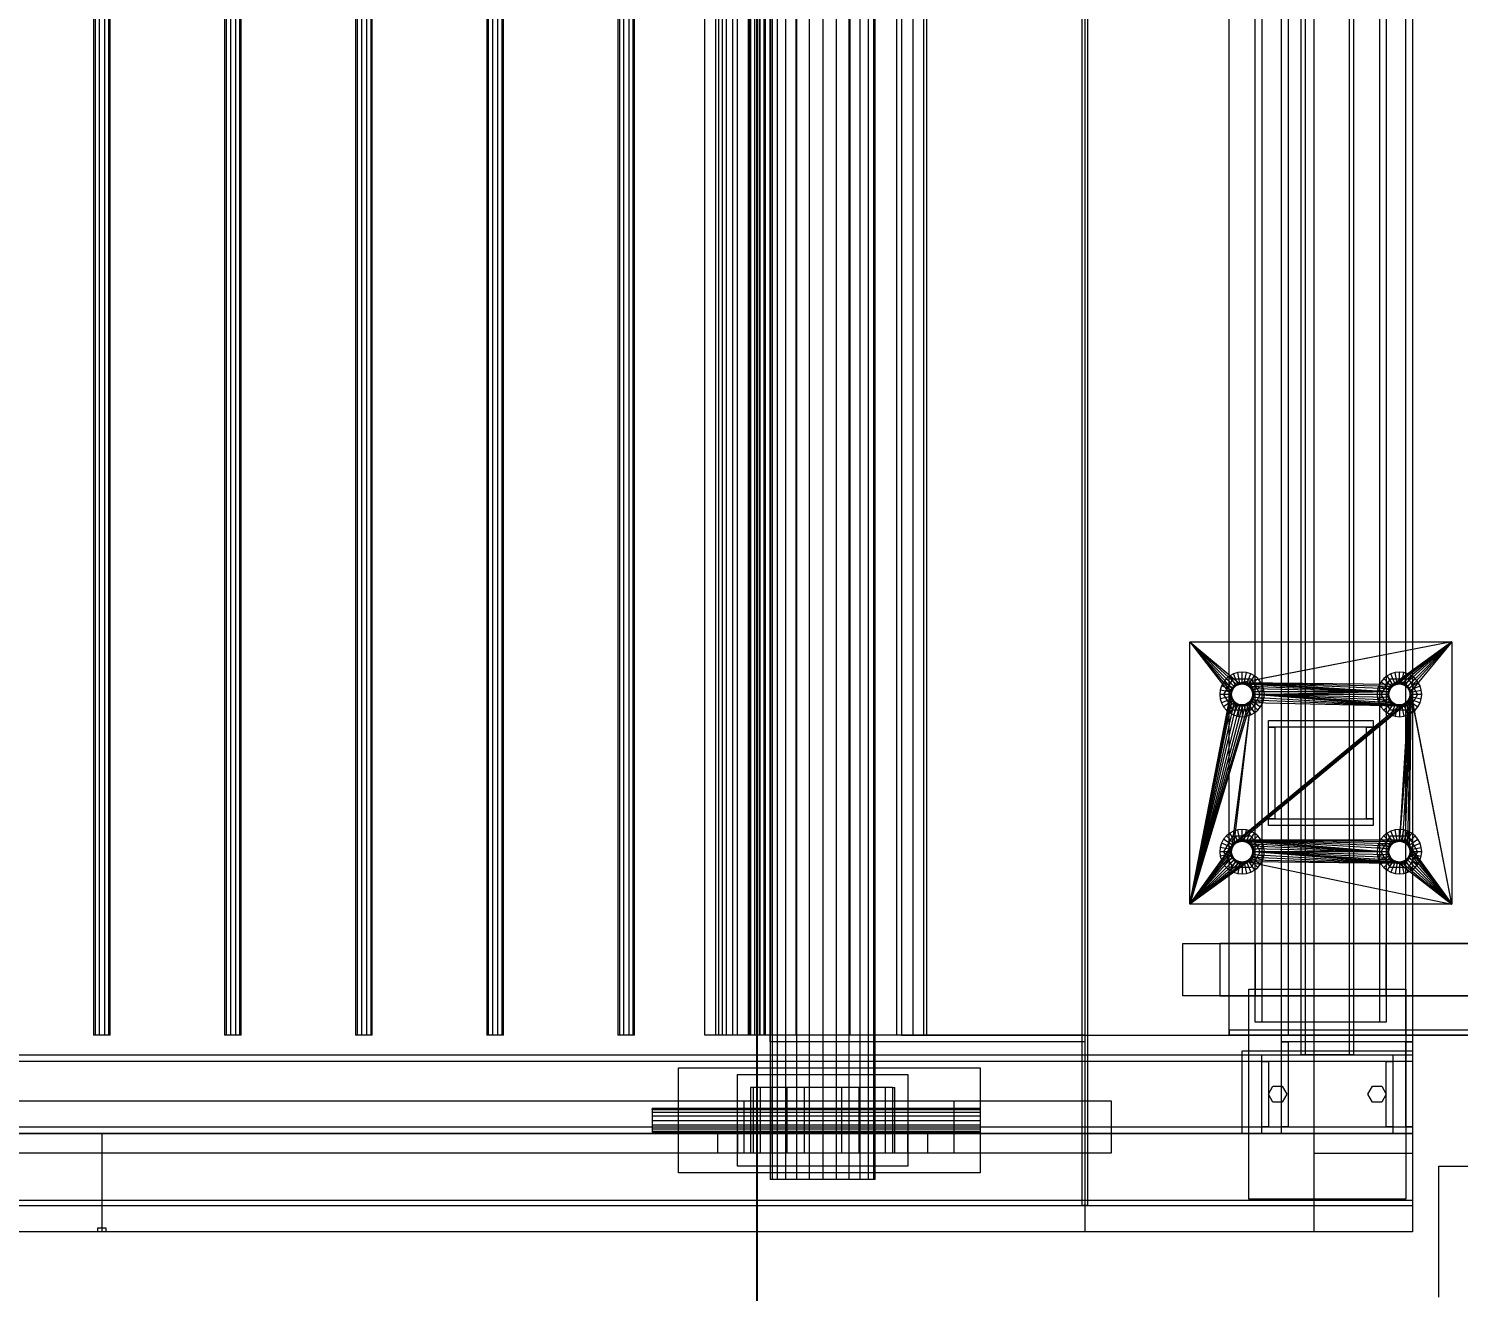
# Model space of a CAD drawing. Header units: millimetres. Extents: x -1970 to 59977, y -50268 to 6837.
# Drawn here: x 57783 to 58874, y -19446 to -18482 of the extents above; entities that cross this region are included whole.
import ezdxf

# ---------------------------------------------------------------- set-up
doc = ezdxf.new("R2010")
doc.units = ezdxf.units.MM
for name, color, linetype, lineweight in [('COTAS_O', 1, 'Continuous', 0), ('COTAS_P', 1, 'Continuous', 0), ('superior_C04', 7, 'Continuous', 0), ('superior_secador', 7, 'Continuous', 0)]:
    doc.layers.add(name, color=color, linetype=linetype, lineweight=lineweight)
doc.dimstyles.new('R19_100', dxfattribs={"dimtxt": 250, "dimasz": 150, "dimexe": 150, "dimexo": 80, "dimgap": 100, "dimtad": 1, "dimtih": 1, "dimtoh": 1, "dimdsep": 46, "dimcen": 0.09, "dimadec": 0, "dimazin": 0, "dimtfac": 1, "dimtdec": 4, "dimtofl": 0, "dimtmove": 0, "dimatfit": 3, "dimfxl": 1, "dimtolj": 1, "dimtzin": 0, "dimarcsym": 0})

# ---------------------------------------------------------------- blocks, each defined once
blk = doc.blocks.new('*D26')
at = {"layer": 'COTAS_P', "color": 0, "lineweight": -2, "transparency": 16777216}
for p, q in [((59159.3, -15400), (58189.3, -15400)), ((58339.3, -19600), (58339.3, -15550)), ((59159.3, -19750), (58189.3, -19750))]:
    blk.add_line(p, q, dxfattribs=at)
at = {"layer": 'COTAS_P', "color": 0, "transparency": 16777216}
for points in [[(58314.3, -15550), (58364.3, -15550), (58339.3, -15400)], [(58314.3, -19600), (58364.3, -19600), (58339.3, -19750)]]:
    blk.add_solid(points, dxfattribs=at)
at = {"layer": 'Defpoints', "color": 0, "transparency": 16777216}
for p in [(58339.3, -15400), (59239.3, -15400), (59239.3, -19750)]:
    blk.add_point(p, dxfattribs=at)
blk = doc.blocks.new('*D35')
at = {"layer": 'COTAS_O', "color": 0, "lineweight": -2, "transparency": 16777216}
for p, q in [((38839.3, -19480), (38839.3, -20450)), ((58839.3, -19480), (58839.3, -20450)), ((38989.3, -20300), (58689.3, -20300))]:
    blk.add_line(p, q, dxfattribs=at)
at = {"layer": 'COTAS_O', "color": 0, "transparency": 16777216}
for points in [[(38989.3, -20275), (38989.3, -20325), (38839.3, -20300)], [(58689.3, -20275), (58689.3, -20325), (58839.3, -20300)]]:
    blk.add_solid(points, dxfattribs=at)
at = {"layer": 'Defpoints', "color": 0, "transparency": 16777216}
for p in [(38839.3, -19400), (58839.3, -19400), (58839.3, -20300)]:
    blk.add_point(p, dxfattribs=at)

msp = doc.modelspace()

# ---------------------------------------------------------------- linework, layer by layer
at = {"layer": 'superior_C04'}
for p, q in [((58859.253, -19450), (58859.253, -19350)), ((58859.253, -19350), (58959.253, -19350))]:
    msp.add_line(p, q, dxfattribs=at)
at = {"layer": 'superior_secador'}
for p, q in [((58589.253, -16600), (58589.253, -19400)), ((58764.253, -19400), (58764.253, -16600)), ((58839.253, -16600), (58839.253, -19400)), ((58587.253, -19380), (58587.253, -16620)), ((58591.253, -16620), (58591.253, -19380)), ((58349.253, -16640), (58349.253, -19360)), ((58350.616, -16640), (58350.616, -19360)), ((58354.612, -16640), (58354.612, -19360)), ((58360.969, -16640), (58360.969, -19360)), ((58369.253, -16640), (58369.253, -19360)), ((58378.9, -16640), (58378.9, -19360)), ((58389.253, -16640), (58389.253, -19360)), ((58399.606, -16640), (58399.606, -19360)), ((58409.253, -16640), (58409.253, -19360)), ((58417.537, -16640), (58417.537, -19360)), ((58423.894, -16640), (58423.894, -19360)), ((58427.89, -16640), (58427.89, -19360)), ((58429.253, -19360), (58429.253, -16640)), ((58754.253, -19265), (58754.253, -16735)), ((58757.253, -16735), (58757.253, -19265)), ((58791.253, -19265), (58791.253, -16735)), ((58794.253, -16735), (58794.253, -19265)), ((57832.903, -16750), (57832.903, -19250)), ((57834.116, -16750), (57834.116, -19250)), ((57837.291, -16750), (57837.291, -19250)), ((57841.215, -16750), (57841.215, -19250)), ((57844.39, -16750), (57844.39, -19250)), ((57845.603, -19250), (57845.603, -16750)), ((57932.903, -16750), (57932.903, -19250)), ((57934.116, -16750), (57934.116, -19250)), ((57937.291, -16750), (57937.291, -19250)), ((57941.215, -16750), (57941.215, -19250)), ((57944.39, -16750), (57944.39, -19250)), ((57945.603, -19250), (57945.603, -16750)), ((58032.903, -16750), (58032.903, -19250)), ((58034.116, -16750), (58034.116, -19250)), ((58037.291, -16750), (58037.291, -19250)), ((58041.215, -16750), (58041.215, -19250)), ((58044.39, -16750), (58044.39, -19250)), ((58045.603, -19250), (58045.603, -16750)), ((58132.903, -16750), (58132.903, -19250)), ((58134.116, -16750), (58134.116, -19250)), ((58137.291, -16750), (58137.291, -19250)), ((58141.215, -16750), (58141.215, -19250)), ((58144.39, -16750), (58144.39, -19250)), ((58145.603, -19250), (58145.603, -16750)), ((58232.903, -16750), (58232.903, -19250)), ((58234.116, -16750), (58234.116, -19250)), ((58237.291, -16750), (58237.291, -19250)), ((58241.215, -16750), (58241.215, -19250)), ((58244.39, -16750), (58244.39, -19250)), ((58245.603, -19250), (58245.603, -16750)), ((58299.253, -19250), (58299.253, -16750)), ((58307.586, -19250), (58307.586, -16750)), ((58309.753, -16750), (58309.753, -19250)), ((58312.462, -16750), (58312.462, -19250)), ((58315.92, -19250), (58315.92, -16750)), ((58320.404, -16750), (58320.404, -19250)), ((58324.253, -19250), (58324.253, -16750)), ((58332.586, -19250), (58332.586, -16750)), ((58332.903, -16750), (58332.903, -19250)), ((58333.038, -16750), (58333.038, -19250)), ((58334.116, -16750), (58334.116, -19250)), ((58337.291, -16750), (58337.291, -19250)), ((58340.92, -19250), (58340.92, -16750)), ((58341.215, -16750), (58341.215, -19250)), ((58344.39, -16750), (58344.39, -19250)), ((58345.603, -19250), (58345.603, -16750)), ((58349.253, -19250), (58349.253, -16750)), ((58349.503, -16750), (58349.503, -19250)), ((58368.677, -16750), (58368.677, -19250)), ((58389.253, -16750), (58389.253, -19250)), ((58409.829, -16750), (58409.829, -19250)), ((58429.003, -16750), (58429.003, -19250)), ((58445.468, -16750), (58445.468, -19250)), ((58449.253, -16750), (58449.253, -19250)), ((58458.102, -16750), (58458.102, -19250)), ((58466.044, -16750), (58466.044, -19250)), ((58468.753, -19250), (58468.753, -16750)), ((58589.253, -16750), (58589.253, -19250)), ((58699.253, -19250), (58699.253, -16750)), ((58739.253, -19250), (58739.253, -16750)), ((58744.253, -16750), (58744.253, -19250)), ((58834.253, -19250), (58834.253, -16750)), ((58839.253, -16750), (58839.253, -19250)), ((58719.253, -19240), (58719.253, -16760)), ((58724.253, -16760), (58724.253, -19240)), ((58814.253, -19240), (58814.253, -16760)), ((58819.253, -16760), (58819.253, -19240)), ((58669.253, -19150), (58669.253, -18950)), ((58669.253, -18950), (58700.253, -18990)), ((58669.253, -18950), (58700.56, -18987.671)), ((58669.253, -18950), (58701.459, -18985.5)), ((58669.253, -18950), (58702.889, -18983.636)), ((58669.253, -18950), (58704.753, -18982.206)), ((58669.253, -18950), (58706.924, -18981.307)), ((58669.253, -18950), (58869.253, -18950)), ((58869.253, -18950), (58706.924, -18981.307)), ((58869.253, -18950), (58709.253, -18981)), ((58869.253, -18950), (58824.753, -18982.206)), ((58869.253, -18950), (58826.924, -18981.307)), ((58869.253, -18950), (58829.253, -18981)), ((58869.253, -18950), (58831.582, -18981.307)), ((58869.253, -18950), (58833.753, -18982.206)), ((58869.253, -18950), (58835.617, -18983.636)), ((58869.253, -18950), (58837.047, -18985.5)), ((58869.253, -18950), (58837.946, -18987.671)), ((58869.253, -18950), (58869.253, -19150)), ((58695.118, -18980.555), (58693.547, -18983.494)), ((58697.232, -18977.979), (58695.118, -18980.555)), ((58702.185, -18985.278), (58695.118, -18980.555)), ((58695.403, -18990), (58702.328, -18978.006)), ((58699.808, -18975.865), (58697.232, -18977.979)), ((58703.243, -18983.99), (58697.232, -18977.979)), ((58702.747, -18974.294), (58699.808, -18975.865)), ((58704.531, -18982.933), (58699.808, -18975.865)), ((58702.328, -18978.006), (58716.178, -18978.006)), ((58705.936, -18973.327), (58702.747, -18974.294)), ((58706, -18982.147), (58702.747, -18974.294)), ((58706.924, -18981.307), (58704.753, -18982.206)), ((58709.253, -18973), (58705.936, -18973.327)), ((58707.595, -18981.663), (58705.936, -18973.327)), ((58709.253, -18981), (58706.924, -18981.307)), ((58712.569, -18973.327), (58709.253, -18973)), ((58709.253, -18981.5), (58709.253, -18973)), ((58711.582, -18981.307), (58709.253, -18981)), ((58709.253, -18981), (58820.56, -18987.671)), ((58709.253, -18981), (58821.459, -18985.5)), ((58709.253, -18981), (58822.889, -18983.636)), ((58709.253, -18981), (58824.753, -18982.206)), ((58710.911, -18981.663), (58712.569, -18973.327)), ((58713.753, -18982.206), (58711.582, -18981.307)), ((58711.582, -18981.307), (58820.56, -18987.671)), ((58712.506, -18982.147), (58715.759, -18974.294)), ((58715.759, -18974.294), (58712.569, -18973.327)), ((58713.975, -18982.933), (58718.698, -18975.865)), ((58715.263, -18983.99), (58721.274, -18977.979)), ((58718.698, -18975.865), (58715.759, -18974.294)), ((58716.178, -18978.006), (58723.103, -18990)), ((58716.32, -18985.278), (58723.388, -18980.555)), ((58721.274, -18977.979), (58718.698, -18975.865)), ((58723.388, -18980.555), (58721.274, -18977.979)), ((58724.959, -18983.494), (58723.388, -18980.555)), ((58815.118, -18980.555), (58813.547, -18983.494)), ((58817.232, -18977.979), (58815.118, -18980.555)), ((58822.185, -18985.278), (58815.118, -18980.555)), ((58815.403, -18990), (58822.328, -18978.006)), ((58819.808, -18975.865), (58817.232, -18977.979)), ((58823.243, -18983.99), (58817.232, -18977.979)), ((58822.747, -18974.294), (58819.808, -18975.865)), ((58824.531, -18982.933), (58819.808, -18975.865)), ((58822.328, -18978.006), (58836.178, -18978.006)), ((58825.936, -18973.327), (58822.747, -18974.294)), ((58826, -18982.147), (58822.747, -18974.294)), ((58826.924, -18981.307), (58824.753, -18982.206)), ((58829.253, -18973), (58825.936, -18973.327)), ((58827.595, -18981.663), (58825.936, -18973.327)), ((58829.253, -18981), (58826.924, -18981.307)), ((58832.569, -18973.327), (58829.253, -18973)), ((58829.253, -18981.5), (58829.253, -18973)), ((58831.582, -18981.307), (58829.253, -18981)), ((58830.911, -18981.663), (58832.569, -18973.327)), ((58833.753, -18982.206), (58831.582, -18981.307)), ((58832.506, -18982.147), (58835.759, -18974.294)), ((58835.759, -18974.294), (58832.569, -18973.327)), ((58833.975, -18982.933), (58838.698, -18975.865)), ((58835.263, -18983.99), (58841.274, -18977.979)), ((58838.698, -18975.865), (58835.759, -18974.294)), ((58836.178, -18978.006), (58843.103, -18990)), ((58836.32, -18985.278), (58843.388, -18980.555)), ((58841.274, -18977.979), (58838.698, -18975.865)), ((58843.388, -18980.555), (58841.274, -18977.979)), ((58844.959, -18983.494), (58843.388, -18980.555)), ((58669.253, -19150), (58700.253, -18990)), ((58692.58, -18986.683), (58692.253, -18990)), ((58700.753, -18990), (58692.253, -18990)), ((58692.253, -18990), (58692.58, -18993.317)), ((58693.547, -18983.494), (58692.58, -18986.683)), ((58700.916, -18988.342), (58692.58, -18986.683)), ((58700.916, -18991.658), (58692.58, -18993.317)), ((58701.4, -18986.747), (58693.547, -18983.494)), ((58702.328, -19001.994), (58695.403, -18990)), ((58700.56, -18987.671), (58700.253, -18990)), ((58700.253, -18990), (58700.56, -18992.329)), ((58701.459, -18985.5), (58700.56, -18987.671)), ((58700.753, -18990), (58700.916, -18988.342)), ((58700.916, -18991.658), (58700.753, -18990)), ((58700.916, -18988.342), (58701.4, -18986.747)), ((58701.4, -18993.253), (58700.916, -18991.658)), ((58701.253, -18990), (58701.645, -18987.528)), ((58701.645, -18992.472), (58701.253, -18990)), ((58701.4, -18986.747), (58702.185, -18985.278)), ((58702.889, -18983.636), (58701.459, -18985.5)), ((58701.645, -18987.528), (58702.781, -18985.298)), ((58702.185, -18985.278), (58703.243, -18983.99)), ((58702.781, -18985.298), (58704.551, -18983.528)), ((58704.753, -18982.206), (58702.889, -18983.636)), ((58703.243, -18983.99), (58704.531, -18982.933)), ((58704.531, -18982.933), (58706, -18982.147)), ((58704.551, -18983.528), (58706.781, -18982.392)), ((58706, -18982.147), (58707.595, -18981.663)), ((58706.781, -18982.392), (58709.253, -18982)), ((58707.595, -18981.663), (58709.253, -18981.5)), ((58709.253, -18981.5), (58710.911, -18981.663)), ((58709.253, -18982), (58711.725, -18982.392)), ((58710.911, -18981.663), (58712.506, -18982.147)), ((58711.725, -18982.392), (58713.955, -18983.528)), ((58712.506, -18982.147), (58713.975, -18982.933)), ((58715.617, -18983.636), (58713.753, -18982.206)), ((58713.753, -18982.206), (58820.56, -18987.671)), ((58713.955, -18983.528), (58715.725, -18985.298)), ((58713.975, -18982.933), (58715.263, -18983.99)), ((58715.263, -18983.99), (58716.32, -18985.278)), ((58717.047, -18985.5), (58715.617, -18983.636)), ((58715.617, -18983.636), (58820.56, -18987.671)), ((58715.725, -18985.298), (58716.861, -18987.528)), ((58723.103, -18990), (58716.178, -19001.994)), ((58716.32, -18985.278), (58717.106, -18986.747)), ((58716.861, -18987.528), (58717.253, -18990)), ((58717.253, -18990), (58716.861, -18992.472)), ((58717.946, -18987.671), (58717.047, -18985.5)), ((58717.047, -18985.5), (58820.56, -18987.671)), ((58717.106, -18986.747), (58724.959, -18983.494)), ((58717.106, -18986.747), (58717.59, -18988.342)), ((58717.59, -18991.658), (58717.106, -18993.253)), ((58717.59, -18988.342), (58725.926, -18986.683)), ((58717.59, -18988.342), (58717.753, -18990)), ((58717.753, -18990), (58717.59, -18991.658)), ((58717.59, -18991.658), (58725.926, -18993.317)), ((58726.253, -18990), (58717.753, -18990)), ((58718.253, -18990), (58717.946, -18987.671)), ((58717.946, -18987.671), (58820.56, -18987.671)), ((58717.946, -18992.329), (58718.253, -18990)), ((58718.253, -18990), (58820.56, -18987.671)), ((58820.253, -18990), (58718.253, -18990)), ((58820.56, -18992.329), (58718.253, -18990)), ((58821.459, -18994.5), (58718.253, -18990)), ((58822.889, -18996.364), (58718.253, -18990)), ((58824.753, -18997.794), (58718.253, -18990)), ((58826.924, -18998.693), (58718.253, -18990)), ((58829.253, -18999), (58718.253, -18990)), ((58725.926, -18986.683), (58724.959, -18983.494)), ((58726.253, -18990), (58725.926, -18986.683)), ((58725.926, -18993.317), (58726.253, -18990)), ((58812.58, -18986.683), (58812.253, -18990)), ((58820.753, -18990), (58812.253, -18990)), ((58812.253, -18990), (58812.58, -18993.317)), ((58813.547, -18983.494), (58812.58, -18986.683)), ((58820.916, -18988.342), (58812.58, -18986.683)), ((58820.916, -18991.658), (58812.58, -18993.317)), ((58821.4, -18986.747), (58813.547, -18983.494)), ((58822.328, -19001.994), (58815.403, -18990)), ((58820.56, -18987.671), (58820.253, -18990)), ((58820.253, -18990), (58820.56, -18992.329)), ((58821.459, -18985.5), (58820.56, -18987.671)), ((58820.753, -18990), (58820.916, -18988.342)), ((58820.916, -18991.658), (58820.753, -18990)), ((58820.916, -18988.342), (58821.4, -18986.747)), ((58821.4, -18993.253), (58820.916, -18991.658)), ((58821.253, -18990), (58821.645, -18987.528)), ((58821.645, -18992.472), (58821.253, -18990)), ((58821.4, -18986.747), (58822.185, -18985.278)), ((58822.889, -18983.636), (58821.459, -18985.5)), ((58821.645, -18987.528), (58822.781, -18985.298)), ((58822.185, -18985.278), (58823.243, -18983.99)), ((58822.781, -18985.298), (58824.551, -18983.528)), ((58824.753, -18982.206), (58822.889, -18983.636)), ((58823.243, -18983.99), (58824.531, -18982.933)), ((58824.531, -18982.933), (58826, -18982.147)), ((58824.551, -18983.528), (58826.781, -18982.392)), ((58826, -18982.147), (58827.595, -18981.663)), ((58826.781, -18982.392), (58829.253, -18982)), ((58827.595, -18981.663), (58829.253, -18981.5)), ((58829.253, -18981.5), (58830.911, -18981.663)), ((58829.253, -18982), (58831.725, -18982.392)), ((58838.253, -18990), (58829.253, -19101)), ((58830.911, -18981.663), (58832.506, -18982.147)), ((58838.253, -18990), (58831.582, -19101.307)), ((58831.725, -18982.392), (58833.955, -18983.528)), ((58832.506, -18982.147), (58833.975, -18982.933)), ((58835.617, -18983.636), (58833.753, -18982.206)), ((58833.753, -19102.206), (58838.253, -18990)), ((58833.955, -18983.528), (58835.725, -18985.298)), ((58833.975, -18982.933), (58835.263, -18983.99)), ((58835.263, -18983.99), (58836.32, -18985.278)), ((58837.047, -18985.5), (58835.617, -18983.636)), ((58835.617, -19103.636), (58838.253, -18990)), ((58835.725, -18985.298), (58836.861, -18987.528)), ((58843.103, -18990), (58836.178, -19001.994)), ((58836.32, -18985.278), (58837.106, -18986.747)), ((58836.861, -18987.528), (58837.253, -18990)), ((58837.253, -18990), (58836.861, -18992.472)), ((58837.946, -18987.671), (58837.047, -18985.5)), ((58837.047, -19105.5), (58838.253, -18990)), ((58837.106, -18986.747), (58844.959, -18983.494)), ((58837.106, -18986.747), (58837.59, -18988.342)), ((58837.59, -18991.658), (58837.106, -18993.253)), ((58837.59, -18988.342), (58845.926, -18986.683)), ((58837.59, -18988.342), (58837.753, -18990)), ((58837.753, -18990), (58837.59, -18991.658)), ((58837.59, -18991.658), (58845.926, -18993.317)), ((58846.253, -18990), (58837.753, -18990)), ((58869.253, -19150), (58837.946, -18987.671)), ((58838.253, -18990), (58837.946, -18987.671)), ((58837.946, -18992.329), (58838.253, -18990)), ((58869.253, -19150), (58838.253, -18990)), ((58845.926, -18986.683), (58844.959, -18983.494)), ((58846.253, -18990), (58845.926, -18986.683)), ((58845.926, -18993.317), (58846.253, -18990)), ((58700.56, -18992.329), (58669.253, -19150)), ((58701.459, -18994.5), (58669.253, -19150)), ((58702.889, -18996.364), (58669.253, -19150)), ((58715.617, -18996.364), (58669.253, -19150)), ((58704.753, -18997.794), (58669.253, -19150)), ((58713.753, -18997.794), (58669.253, -19150)), ((58706.924, -18998.693), (58669.253, -19150)), ((58711.582, -18998.693), (58669.253, -19150)), ((58709.253, -18999), (58669.253, -19150)), ((58692.58, -18993.317), (58693.547, -18996.506)), ((58701.4, -18993.253), (58693.547, -18996.506)), ((58693.547, -18996.506), (58695.118, -18999.445)), ((58702.185, -18994.722), (58695.118, -18999.445)), ((58695.118, -18999.445), (58697.232, -19002.021)), ((58703.243, -18996.01), (58697.232, -19002.021)), ((58697.232, -19002.021), (58699.808, -19004.135)), ((58704.531, -18997.067), (58699.808, -19004.135)), ((58700.56, -18992.329), (58701.459, -18994.5)), ((58702.185, -18994.722), (58701.4, -18993.253)), ((58701.459, -18994.5), (58702.889, -18996.364)), ((58715.617, -18996.364), (58701.459, -19105.5)), ((58702.781, -18994.702), (58701.645, -18992.472)), ((58703.243, -18996.01), (58702.185, -18994.722)), ((58716.178, -19001.994), (58702.328, -19001.994)), ((58706, -18997.853), (58702.747, -19005.706)), ((58704.551, -18996.472), (58702.781, -18994.702)), ((58702.889, -18996.364), (58704.753, -18997.794)), ((58715.617, -18996.364), (58702.889, -19103.636)), ((58835.617, -18996.364), (58702.889, -19103.636)), ((58833.753, -18997.794), (58702.889, -19103.636)), ((58831.582, -18998.693), (58702.889, -19103.636)), ((58829.253, -18999), (58702.889, -19103.636)), ((58704.531, -18997.067), (58703.243, -18996.01)), ((58706, -18997.853), (58704.531, -18997.067)), ((58706.781, -18997.608), (58704.551, -18996.472)), ((58835.617, -18996.364), (58704.753, -19102.206)), ((58704.753, -18997.794), (58706.924, -18998.693)), ((58707.595, -18998.337), (58705.936, -19006.673)), ((58707.595, -18998.337), (58706, -18997.853)), ((58709.253, -18998), (58706.781, -18997.608)), ((58835.617, -18996.364), (58706.924, -19101.307)), ((58706.924, -18998.693), (58709.253, -18999)), ((58709.253, -18998.5), (58707.595, -18998.337)), ((58835.617, -18996.364), (58709.253, -19101)), ((58711.725, -18997.608), (58709.253, -18998)), ((58710.911, -18998.337), (58709.253, -18998.5)), ((58709.253, -18998.5), (58709.253, -19007)), ((58709.253, -18999), (58711.582, -18998.693)), ((58712.506, -18997.853), (58710.911, -18998.337)), ((58710.911, -18998.337), (58712.569, -19006.673)), ((58711.582, -18998.693), (58713.753, -18997.794)), ((58713.955, -18996.472), (58711.725, -18997.608)), ((58713.975, -18997.067), (58712.506, -18997.853)), ((58712.506, -18997.853), (58715.759, -19005.706)), ((58713.753, -18997.794), (58715.617, -18996.364)), ((58715.725, -18994.702), (58713.955, -18996.472)), ((58715.263, -18996.01), (58713.975, -18997.067)), ((58713.975, -18997.067), (58718.698, -19004.135)), ((58716.32, -18994.722), (58715.263, -18996.01)), ((58715.263, -18996.01), (58721.274, -19002.021)), ((58715.617, -18996.364), (58717.047, -18994.5)), ((58829.253, -18999), (58715.617, -18996.364)), ((58716.861, -18992.472), (58715.725, -18994.702)), ((58717.106, -18993.253), (58716.32, -18994.722)), ((58716.32, -18994.722), (58723.388, -18999.445)), ((58717.047, -18994.5), (58717.946, -18992.329)), ((58829.253, -18999), (58717.047, -18994.5)), ((58717.106, -18993.253), (58724.959, -18996.506)), ((58829.253, -18999), (58717.946, -18992.329)), ((58718.698, -19004.135), (58721.274, -19002.021)), ((58721.274, -19002.021), (58723.388, -18999.445)), ((58723.388, -18999.445), (58724.959, -18996.506)), ((58724.959, -18996.506), (58725.926, -18993.317)), ((58812.58, -18993.317), (58813.547, -18996.506)), ((58821.4, -18993.253), (58813.547, -18996.506)), ((58813.547, -18996.506), (58815.118, -18999.445)), ((58822.185, -18994.722), (58815.118, -18999.445)), ((58815.118, -18999.445), (58817.232, -19002.021)), ((58823.243, -18996.01), (58817.232, -19002.021)), ((58817.232, -19002.021), (58819.808, -19004.135)), ((58824.531, -18997.067), (58819.808, -19004.135)), ((58820.56, -18992.329), (58821.459, -18994.5)), ((58822.185, -18994.722), (58821.4, -18993.253)), ((58821.459, -18994.5), (58822.889, -18996.364)), ((58822.781, -18994.702), (58821.645, -18992.472)), ((58823.243, -18996.01), (58822.185, -18994.722)), ((58836.178, -19001.994), (58822.328, -19001.994)), ((58826, -18997.853), (58822.747, -19005.706)), ((58824.551, -18996.472), (58822.781, -18994.702)), ((58822.889, -18996.364), (58824.753, -18997.794)), ((58824.531, -18997.067), (58823.243, -18996.01)), ((58826, -18997.853), (58824.531, -18997.067)), ((58826.781, -18997.608), (58824.551, -18996.472)), ((58824.753, -18997.794), (58826.924, -18998.693)), ((58827.595, -18998.337), (58825.936, -19006.673)), ((58827.595, -18998.337), (58826, -18997.853)), ((58829.253, -18998), (58826.781, -18997.608)), ((58826.924, -18998.693), (58829.253, -18999)), ((58829.253, -18998.5), (58827.595, -18998.337)), ((58837.946, -18992.329), (58829.253, -19101)), ((58837.047, -18994.5), (58829.253, -19101)), ((58835.617, -18996.364), (58829.253, -19101)), ((58831.725, -18997.608), (58829.253, -18998)), ((58830.911, -18998.337), (58829.253, -18998.5)), ((58829.253, -18998.5), (58829.253, -19007)), ((58829.253, -18999), (58831.582, -18998.693)), ((58832.506, -18997.853), (58830.911, -18998.337)), ((58830.911, -18998.337), (58832.569, -19006.673)), ((58831.582, -18998.693), (58833.753, -18997.794)), ((58833.955, -18996.472), (58831.725, -18997.608)), ((58833.975, -18997.067), (58832.506, -18997.853)), ((58832.506, -18997.853), (58835.759, -19005.706)), ((58833.753, -18997.794), (58835.617, -18996.364)), ((58835.725, -18994.702), (58833.955, -18996.472)), ((58835.263, -18996.01), (58833.975, -18997.067)), ((58833.975, -18997.067), (58838.698, -19004.135)), ((58836.32, -18994.722), (58835.263, -18996.01)), ((58835.263, -18996.01), (58841.274, -19002.021)), ((58835.617, -18996.364), (58837.047, -18994.5)), ((58836.861, -18992.472), (58835.725, -18994.702)), ((58837.106, -18993.253), (58836.32, -18994.722)), ((58836.32, -18994.722), (58843.388, -18999.445)), ((58837.047, -18994.5), (58837.946, -18992.329)), ((58837.106, -18993.253), (58844.959, -18996.506)), ((58838.698, -19004.135), (58841.274, -19002.021)), ((58841.274, -19002.021), (58843.388, -18999.445)), ((58843.388, -18999.445), (58844.959, -18996.506)), ((58844.959, -18996.506), (58845.926, -18993.317)), ((58699.808, -19004.135), (58702.747, -19005.706)), ((58702.747, -19005.706), (58705.936, -19006.673)), ((58705.936, -19006.673), (58709.253, -19007)), ((58709.253, -19007), (58712.569, -19006.673)), ((58712.569, -19006.673), (58715.759, -19005.706)), ((58715.759, -19005.706), (58718.698, -19004.135)), ((58729.253, -19015), (58729.253, -19010)), ((58729.253, -19010), (58809.253, -19010)), ((58809.253, -19010), (58809.253, -19015)), ((58819.808, -19004.135), (58822.747, -19005.706)), ((58822.747, -19005.706), (58825.936, -19006.673)), ((58825.936, -19006.673), (58829.253, -19007)), ((58829.253, -19007), (58832.569, -19006.673)), ((58832.569, -19006.673), (58835.759, -19005.706)), ((58835.759, -19005.706), (58838.698, -19004.135)), ((58809.253, -19015), (58729.253, -19015)), ((58729.253, -19085), (58729.253, -19015)), ((58729.253, -19015), (58734.253, -19015)), ((58734.253, -19015), (58734.253, -19085)), ((58804.253, -19085), (58804.253, -19015)), ((58804.253, -19015), (58809.253, -19015)), ((58809.253, -19015), (58809.253, -19085)), ((58729.253, -19090), (58729.253, -19085)), ((58729.253, -19085), (58809.253, -19085)), ((58734.253, -19085), (58729.253, -19085)), ((58809.253, -19090), (58729.253, -19090)), ((58809.253, -19085), (58804.253, -19085)), ((58809.253, -19085), (58809.253, -19090)), ((58695.118, -19100.555), (58693.547, -19103.494)), ((58697.232, -19097.979), (58695.118, -19100.555)), ((58702.185, -19105.278), (58695.118, -19100.555)), ((58695.403, -19110), (58702.328, -19098.006)), ((58699.808, -19095.865), (58697.232, -19097.979)), ((58703.243, -19103.99), (58697.232, -19097.979)), ((58702.747, -19094.294), (58699.808, -19095.865)), ((58704.531, -19102.933), (58699.808, -19095.865)), ((58702.328, -19098.006), (58716.178, -19098.006)), ((58705.936, -19093.327), (58702.747, -19094.294)), ((58706, -19102.147), (58702.747, -19094.294)), ((58706.924, -19101.307), (58704.753, -19102.206)), ((58709.253, -19093), (58705.936, -19093.327)), ((58707.595, -19101.663), (58705.936, -19093.327)), ((58709.253, -19101), (58706.924, -19101.307)), ((58712.569, -19093.327), (58709.253, -19093)), ((58709.253, -19101.5), (58709.253, -19093)), ((58711.582, -19101.307), (58709.253, -19101)), ((58709.253, -19101), (58820.253, -19110)), ((58709.253, -19101), (58820.56, -19107.671)), ((58709.253, -19101), (58821.459, -19105.5)), ((58709.253, -19101), (58822.889, -19103.636)), ((58709.253, -19101), (58824.753, -19102.206)), ((58709.253, -19101), (58826.924, -19101.307)), ((58709.253, -19101), (58829.253, -19101)), ((58710.911, -19101.663), (58712.569, -19093.327)), ((58713.753, -19102.206), (58711.582, -19101.307)), ((58711.582, -19101.307), (58820.253, -19110)), ((58712.506, -19102.147), (58715.759, -19094.294)), ((58715.759, -19094.294), (58712.569, -19093.327)), ((58713.975, -19102.933), (58718.698, -19095.865)), ((58715.263, -19103.99), (58721.274, -19097.979)), ((58718.698, -19095.865), (58715.759, -19094.294)), ((58716.178, -19098.006), (58723.103, -19110)), ((58716.32, -19105.278), (58723.388, -19100.555)), ((58721.274, -19097.979), (58718.698, -19095.865)), ((58723.388, -19100.555), (58721.274, -19097.979)), ((58724.959, -19103.494), (58723.388, -19100.555)), ((58815.118, -19100.555), (58813.547, -19103.494)), ((58817.232, -19097.979), (58815.118, -19100.555)), ((58822.185, -19105.278), (58815.118, -19100.555)), ((58815.403, -19110), (58822.328, -19098.006)), ((58819.808, -19095.865), (58817.232, -19097.979)), ((58823.243, -19103.99), (58817.232, -19097.979)), ((58822.747, -19094.294), (58819.808, -19095.865)), ((58824.531, -19102.933), (58819.808, -19095.865)), ((58822.328, -19098.006), (58836.178, -19098.006)), ((58825.936, -19093.327), (58822.747, -19094.294)), ((58826, -19102.147), (58822.747, -19094.294)), ((58826.924, -19101.307), (58824.753, -19102.206)), ((58829.253, -19093), (58825.936, -19093.327)), ((58827.595, -19101.663), (58825.936, -19093.327)), ((58829.253, -19101), (58826.924, -19101.307)), ((58832.569, -19093.327), (58829.253, -19093)), ((58829.253, -19101.5), (58829.253, -19093)), ((58831.582, -19101.307), (58829.253, -19101)), ((58830.911, -19101.663), (58832.569, -19093.327)), ((58833.753, -19102.206), (58831.582, -19101.307)), ((58832.506, -19102.147), (58835.759, -19094.294)), ((58835.759, -19094.294), (58832.569, -19093.327)), ((58833.975, -19102.933), (58838.698, -19095.865)), ((58835.263, -19103.99), (58841.274, -19097.979)), ((58838.698, -19095.865), (58835.759, -19094.294)), ((58836.178, -19098.006), (58843.103, -19110)), ((58836.32, -19105.278), (58843.388, -19100.555)), ((58841.274, -19097.979), (58838.698, -19095.865)), ((58843.388, -19100.555), (58841.274, -19097.979)), ((58844.959, -19103.494), (58843.388, -19100.555)), ((58669.253, -19150), (58701.459, -19105.5)), ((58669.253, -19150), (58700.56, -19107.671)), ((58700.253, -19110), (58669.253, -19150)), ((58692.58, -19106.683), (58692.253, -19110)), ((58700.753, -19110), (58692.253, -19110)), ((58692.253, -19110), (58692.58, -19113.317)), ((58693.547, -19103.494), (58692.58, -19106.683)), ((58700.916, -19108.342), (58692.58, -19106.683)), ((58700.916, -19111.658), (58692.58, -19113.317)), ((58701.4, -19106.747), (58693.547, -19103.494)), ((58702.328, -19121.994), (58695.403, -19110)), ((58700.56, -19107.671), (58700.253, -19110)), ((58700.253, -19110), (58700.56, -19112.329)), ((58701.459, -19105.5), (58700.56, -19107.671)), ((58700.753, -19110), (58700.916, -19108.342)), ((58700.916, -19111.658), (58700.753, -19110)), ((58700.916, -19108.342), (58701.4, -19106.747)), ((58701.4, -19113.253), (58700.916, -19111.658)), ((58701.253, -19110), (58701.645, -19107.528)), ((58701.645, -19112.472), (58701.253, -19110)), ((58701.4, -19106.747), (58702.185, -19105.278)), ((58702.889, -19103.636), (58701.459, -19105.5)), ((58701.645, -19107.528), (58702.781, -19105.298)), ((58702.185, -19105.278), (58703.243, -19103.99)), ((58702.781, -19105.298), (58704.551, -19103.528)), ((58704.753, -19102.206), (58702.889, -19103.636)), ((58703.243, -19103.99), (58704.531, -19102.933)), ((58704.531, -19102.933), (58706, -19102.147)), ((58704.551, -19103.528), (58706.781, -19102.392)), ((58706, -19102.147), (58707.595, -19101.663)), ((58706.781, -19102.392), (58709.253, -19102)), ((58707.595, -19101.663), (58709.253, -19101.5)), ((58709.253, -19101.5), (58710.911, -19101.663)), ((58709.253, -19102), (58711.725, -19102.392)), ((58710.911, -19101.663), (58712.506, -19102.147)), ((58711.725, -19102.392), (58713.955, -19103.528)), ((58712.506, -19102.147), (58713.975, -19102.933)), ((58715.617, -19103.636), (58713.753, -19102.206)), ((58713.753, -19102.206), (58820.253, -19110)), ((58713.955, -19103.528), (58715.725, -19105.298)), ((58713.975, -19102.933), (58715.263, -19103.99)), ((58715.263, -19103.99), (58716.32, -19105.278)), ((58717.047, -19105.5), (58715.617, -19103.636)), ((58715.617, -19103.636), (58820.253, -19110)), ((58715.725, -19105.298), (58716.861, -19107.528)), ((58723.103, -19110), (58716.178, -19121.994)), ((58716.32, -19105.278), (58717.106, -19106.747)), ((58716.861, -19107.528), (58717.253, -19110)), ((58717.253, -19110), (58716.861, -19112.472)), ((58717.946, -19107.671), (58717.047, -19105.5)), ((58717.047, -19105.5), (58820.253, -19110)), ((58717.106, -19106.747), (58724.959, -19103.494)), ((58717.106, -19106.747), (58717.59, -19108.342)), ((58717.59, -19111.658), (58717.106, -19113.253)), ((58717.59, -19108.342), (58725.926, -19106.683)), ((58717.59, -19108.342), (58717.753, -19110)), ((58717.753, -19110), (58717.59, -19111.658)), ((58717.59, -19111.658), (58725.926, -19113.317)), ((58726.253, -19110), (58717.753, -19110)), ((58718.253, -19110), (58717.946, -19107.671)), ((58717.946, -19107.671), (58820.253, -19110)), ((58717.946, -19112.329), (58718.253, -19110)), ((58820.253, -19110), (58718.253, -19110)), ((58820.56, -19112.329), (58718.253, -19110)), ((58821.459, -19114.5), (58718.253, -19110)), ((58822.889, -19116.364), (58718.253, -19110)), ((58824.753, -19117.794), (58718.253, -19110)), ((58826.924, -19118.693), (58718.253, -19110)), ((58829.253, -19119), (58718.253, -19110)), ((58725.926, -19106.683), (58724.959, -19103.494)), ((58726.253, -19110), (58725.926, -19106.683)), ((58725.926, -19113.317), (58726.253, -19110)), ((58812.58, -19106.683), (58812.253, -19110)), ((58820.753, -19110), (58812.253, -19110)), ((58812.253, -19110), (58812.58, -19113.317)), ((58813.547, -19103.494), (58812.58, -19106.683)), ((58820.916, -19108.342), (58812.58, -19106.683)), ((58820.916, -19111.658), (58812.58, -19113.317)), ((58821.4, -19106.747), (58813.547, -19103.494)), ((58822.328, -19121.994), (58815.403, -19110)), ((58820.56, -19107.671), (58820.253, -19110)), ((58820.253, -19110), (58820.56, -19112.329)), ((58821.459, -19105.5), (58820.56, -19107.671)), ((58820.753, -19110), (58820.916, -19108.342)), ((58820.916, -19111.658), (58820.753, -19110)), ((58820.916, -19108.342), (58821.4, -19106.747)), ((58821.4, -19113.253), (58820.916, -19111.658)), ((58821.253, -19110), (58821.645, -19107.528)), ((58821.645, -19112.472), (58821.253, -19110)), ((58821.4, -19106.747), (58822.185, -19105.278)), ((58822.889, -19103.636), (58821.459, -19105.5)), ((58821.645, -19107.528), (58822.781, -19105.298)), ((58822.185, -19105.278), (58823.243, -19103.99)), ((58822.781, -19105.298), (58824.551, -19103.528)), ((58824.753, -19102.206), (58822.889, -19103.636)), ((58823.243, -19103.99), (58824.531, -19102.933)), ((58824.531, -19102.933), (58826, -19102.147)), ((58824.551, -19103.528), (58826.781, -19102.392)), ((58826, -19102.147), (58827.595, -19101.663)), ((58826.781, -19102.392), (58829.253, -19102)), ((58827.595, -19101.663), (58829.253, -19101.5)), ((58829.253, -19101.5), (58830.911, -19101.663)), ((58829.253, -19102), (58831.725, -19102.392)), ((58830.911, -19101.663), (58832.506, -19102.147)), ((58831.725, -19102.392), (58833.955, -19103.528)), ((58832.506, -19102.147), (58833.975, -19102.933)), ((58835.617, -19103.636), (58833.753, -19102.206)), ((58833.955, -19103.528), (58835.725, -19105.298)), ((58833.975, -19102.933), (58835.263, -19103.99)), ((58835.263, -19103.99), (58836.32, -19105.278)), ((58837.047, -19105.5), (58835.617, -19103.636)), ((58835.725, -19105.298), (58836.861, -19107.528)), ((58843.103, -19110), (58836.178, -19121.994)), ((58836.32, -19105.278), (58837.106, -19106.747)), ((58836.861, -19107.528), (58837.253, -19110)), ((58837.253, -19110), (58836.861, -19112.472)), ((58837.946, -19107.671), (58837.047, -19105.5)), ((58837.047, -19105.5), (58869.253, -19150)), ((58837.106, -19106.747), (58844.959, -19103.494)), ((58837.106, -19106.747), (58837.59, -19108.342)), ((58837.59, -19111.658), (58837.106, -19113.253)), ((58837.59, -19108.342), (58845.926, -19106.683)), ((58837.59, -19108.342), (58837.753, -19110)), ((58837.753, -19110), (58837.59, -19111.658)), ((58837.59, -19111.658), (58845.926, -19113.317)), ((58846.253, -19110), (58837.753, -19110)), ((58838.253, -19110), (58837.946, -19107.671)), ((58837.946, -19107.671), (58869.253, -19150)), ((58837.946, -19112.329), (58838.253, -19110)), ((58838.253, -19110), (58869.253, -19150)), ((58845.926, -19106.683), (58844.959, -19103.494)), ((58846.253, -19110), (58845.926, -19106.683)), ((58845.926, -19113.317), (58846.253, -19110)), ((58700.56, -19112.329), (58669.253, -19150)), ((58701.459, -19114.5), (58669.253, -19150)), ((58702.889, -19116.364), (58669.253, -19150)), ((58704.753, -19117.794), (58669.253, -19150)), ((58713.753, -19117.794), (58669.253, -19150)), ((58706.924, -19118.693), (58669.253, -19150)), ((58711.582, -19118.693), (58669.253, -19150)), ((58709.253, -19119), (58669.253, -19150)), ((58692.58, -19113.317), (58693.547, -19116.506)), ((58701.4, -19113.253), (58693.547, -19116.506)), ((58693.547, -19116.506), (58695.118, -19119.445)), ((58702.185, -19114.722), (58695.118, -19119.445)), ((58695.118, -19119.445), (58697.232, -19122.021)), ((58703.243, -19116.01), (58697.232, -19122.021)), ((58697.232, -19122.021), (58699.808, -19124.135)), ((58704.531, -19117.067), (58699.808, -19124.135)), ((58700.56, -19112.329), (58701.459, -19114.5)), ((58702.185, -19114.722), (58701.4, -19113.253)), ((58701.459, -19114.5), (58702.889, -19116.364)), ((58702.781, -19114.702), (58701.645, -19112.472)), ((58703.243, -19116.01), (58702.185, -19114.722)), ((58716.178, -19121.994), (58702.328, -19121.994)), ((58706, -19117.853), (58702.747, -19125.706)), ((58704.551, -19116.472), (58702.781, -19114.702)), ((58702.889, -19116.364), (58704.753, -19117.794)), ((58704.531, -19117.067), (58703.243, -19116.01)), ((58706, -19117.853), (58704.531, -19117.067)), ((58706.781, -19117.608), (58704.551, -19116.472)), ((58704.753, -19117.794), (58706.924, -19118.693)), ((58707.595, -19118.337), (58705.936, -19126.673)), ((58707.595, -19118.337), (58706, -19117.853)), ((58709.253, -19118), (58706.781, -19117.608)), ((58706.924, -19118.693), (58709.253, -19119)), ((58709.253, -19118.5), (58707.595, -19118.337)), ((58711.725, -19117.608), (58709.253, -19118)), ((58710.911, -19118.337), (58709.253, -19118.5)), ((58709.253, -19118.5), (58709.253, -19127)), ((58709.253, -19119), (58711.582, -19118.693)), ((58712.506, -19117.853), (58710.911, -19118.337)), ((58710.911, -19118.337), (58712.569, -19126.673)), ((58711.582, -19118.693), (58713.753, -19117.794)), ((58713.955, -19116.472), (58711.725, -19117.608)), ((58713.975, -19117.067), (58712.506, -19117.853)), ((58712.506, -19117.853), (58715.759, -19125.706)), ((58713.753, -19117.794), (58715.617, -19116.364)), ((58713.753, -19117.794), (58869.253, -19150)), ((58829.253, -19119), (58713.753, -19117.794)), ((58715.725, -19114.702), (58713.955, -19116.472)), ((58715.263, -19116.01), (58713.975, -19117.067)), ((58713.975, -19117.067), (58718.698, -19124.135)), ((58716.32, -19114.722), (58715.263, -19116.01)), ((58715.263, -19116.01), (58721.274, -19122.021)), ((58715.617, -19116.364), (58717.047, -19114.5)), ((58829.253, -19119), (58715.617, -19116.364)), ((58716.861, -19112.472), (58715.725, -19114.702)), ((58717.106, -19113.253), (58716.32, -19114.722)), ((58716.32, -19114.722), (58723.388, -19119.445)), ((58717.047, -19114.5), (58717.946, -19112.329)), ((58829.253, -19119), (58717.047, -19114.5)), ((58717.106, -19113.253), (58724.959, -19116.506)), ((58829.253, -19119), (58717.946, -19112.329)), ((58718.698, -19124.135), (58721.274, -19122.021)), ((58721.274, -19122.021), (58723.388, -19119.445)), ((58723.388, -19119.445), (58724.959, -19116.506)), ((58724.959, -19116.506), (58725.926, -19113.317)), ((58812.58, -19113.317), (58813.547, -19116.506)), ((58821.4, -19113.253), (58813.547, -19116.506)), ((58813.547, -19116.506), (58815.118, -19119.445)), ((58822.185, -19114.722), (58815.118, -19119.445)), ((58815.118, -19119.445), (58817.232, -19122.021)), ((58823.243, -19116.01), (58817.232, -19122.021)), ((58817.232, -19122.021), (58819.808, -19124.135)), ((58824.531, -19117.067), (58819.808, -19124.135)), ((58820.56, -19112.329), (58821.459, -19114.5)), ((58822.185, -19114.722), (58821.4, -19113.253)), ((58821.459, -19114.5), (58822.889, -19116.364)), ((58822.781, -19114.702), (58821.645, -19112.472)), ((58823.243, -19116.01), (58822.185, -19114.722)), ((58836.178, -19121.994), (58822.328, -19121.994)), ((58826, -19117.853), (58822.747, -19125.706)), ((58824.551, -19116.472), (58822.781, -19114.702)), ((58822.889, -19116.364), (58824.753, -19117.794)), ((58824.531, -19117.067), (58823.243, -19116.01)), ((58826, -19117.853), (58824.531, -19117.067)), ((58826.781, -19117.608), (58824.551, -19116.472)), ((58824.753, -19117.794), (58826.924, -19118.693)), ((58827.595, -19118.337), (58825.936, -19126.673)), ((58827.595, -19118.337), (58826, -19117.853)), ((58829.253, -19118), (58826.781, -19117.608)), ((58826.924, -19118.693), (58829.253, -19119)), ((58829.253, -19118.5), (58827.595, -19118.337)), ((58831.725, -19117.608), (58829.253, -19118)), ((58830.911, -19118.337), (58829.253, -19118.5)), ((58829.253, -19118.5), (58829.253, -19127)), ((58829.253, -19119), (58831.582, -19118.693)), ((58829.253, -19119), (58869.253, -19150)), ((58832.506, -19117.853), (58830.911, -19118.337)), ((58830.911, -19118.337), (58832.569, -19126.673)), ((58831.582, -19118.693), (58833.753, -19117.794)), ((58831.582, -19118.693), (58869.253, -19150)), ((58833.955, -19116.472), (58831.725, -19117.608)), ((58833.975, -19117.067), (58832.506, -19117.853)), ((58832.506, -19117.853), (58835.759, -19125.706)), ((58833.753, -19117.794), (58835.617, -19116.364)), ((58833.753, -19117.794), (58869.253, -19150)), ((58835.725, -19114.702), (58833.955, -19116.472)), ((58835.263, -19116.01), (58833.975, -19117.067)), ((58833.975, -19117.067), (58838.698, -19124.135)), ((58836.32, -19114.722), (58835.263, -19116.01)), ((58835.263, -19116.01), (58841.274, -19122.021)), ((58835.617, -19116.364), (58837.047, -19114.5)), ((58835.617, -19116.364), (58869.253, -19150)), ((58836.861, -19112.472), (58835.725, -19114.702)), ((58837.106, -19113.253), (58836.32, -19114.722)), ((58836.32, -19114.722), (58843.388, -19119.445)), ((58837.047, -19114.5), (58837.946, -19112.329)), ((58837.047, -19114.5), (58869.253, -19150)), ((58837.106, -19113.253), (58844.959, -19116.506)), ((58837.946, -19112.329), (58869.253, -19150)), ((58838.698, -19124.135), (58841.274, -19122.021)), ((58841.274, -19122.021), (58843.388, -19119.445)), ((58843.388, -19119.445), (58844.959, -19116.506)), ((58844.959, -19116.506), (58845.926, -19113.317)), ((58699.808, -19124.135), (58702.747, -19125.706)), ((58702.747, -19125.706), (58705.936, -19126.673)), ((58705.936, -19126.673), (58709.253, -19127)), ((58709.253, -19127), (58712.569, -19126.673)), ((58712.569, -19126.673), (58715.759, -19125.706)), ((58715.759, -19125.706), (58718.698, -19124.135)), ((58819.808, -19124.135), (58822.747, -19125.706)), ((58822.747, -19125.706), (58825.936, -19126.673)), ((58825.936, -19126.673), (58829.253, -19127)), ((58829.253, -19127), (58832.569, -19126.673)), ((58832.569, -19126.673), (58835.759, -19125.706)), ((58835.759, -19125.706), (58838.698, -19124.135)), ((58869.253, -19150), (58669.253, -19150)), ((58663.898, -19180), (58923.898, -19180)), ((58663.898, -19220), (58663.898, -19180)), ((58663.898, -19180), (58692.182, -19180)), ((58952.182, -19180), (58692.182, -19180)), ((58692.182, -19180), (58692.182, -19220)), ((58719.253, -19180), (58819.253, -19180)), ((58719.253, -19180), (58719.253, -19220)), ((58819.253, -19220), (58819.253, -19180)), ((58923.898, -19220), (58663.898, -19220)), ((58692.182, -19220), (58663.898, -19220)), ((58692.182, -19220), (58952.182, -19220)), ((58714.253, -19375), (58714.253, -19215)), ((58714.253, -19215), (58834.253, -19215)), ((58719.253, -19220), (58819.253, -19220)), ((58834.253, -19215), (58834.253, -19375)), ((58819.253, -19240), (58719.253, -19240)), ((58724.253, -19240), (58719.253, -19240)), ((58819.253, -19240), (58814.253, -19240)), ((57834.116, -19250), (57832.903, -19250)), ((57837.291, -19250), (57834.116, -19250)), ((57841.215, -19250), (57837.291, -19250)), ((57844.39, -19250), (57841.215, -19250)), ((57845.603, -19250), (57844.39, -19250)), ((57934.116, -19250), (57932.903, -19250)), ((57937.291, -19250), (57934.116, -19250)), ((57941.215, -19250), (57937.291, -19250)), ((57944.39, -19250), (57941.215, -19250)), ((57945.603, -19250), (57944.39, -19250)), ((58034.116, -19250), (58032.903, -19250)), ((58037.291, -19250), (58034.116, -19250)), ((58041.215, -19250), (58037.291, -19250)), ((58044.39, -19250), (58041.215, -19250)), ((58045.603, -19250), (58044.39, -19250)), ((58134.116, -19250), (58132.903, -19250)), ((58137.291, -19250), (58134.116, -19250)), ((58141.215, -19250), (58137.291, -19250)), ((58144.39, -19250), (58141.215, -19250)), ((58145.603, -19250), (58144.39, -19250)), ((58234.116, -19250), (58232.903, -19250)), ((58237.291, -19250), (58234.116, -19250)), ((58241.215, -19250), (58237.291, -19250)), ((58244.39, -19250), (58241.215, -19250)), ((58245.603, -19250), (58244.39, -19250)), ((58307.586, -19250), (58299.253, -19250)), ((58315.92, -19250), (58307.586, -19250)), ((58312.462, -19250), (58309.753, -19250)), ((58320.404, -19250), (58312.462, -19250)), ((58324.253, -19250), (58315.92, -19250)), ((58333.038, -19250), (58320.404, -19250)), ((58332.586, -19250), (58324.253, -19250)), ((58340.92, -19250), (58332.586, -19250)), ((58334.116, -19250), (58332.903, -19250)), ((58349.503, -19250), (58333.038, -19250)), ((58337.291, -19250), (58334.116, -19250)), ((58341.215, -19250), (58337.291, -19250)), ((58349.253, -19250), (58340.92, -19250)), ((58344.39, -19250), (58341.215, -19250)), ((58345.603, -19250), (58344.39, -19250)), ((58589.253, -19250), (58349.253, -19250)), ((58349.253, -19255), (58349.253, -19250)), ((58368.677, -19250), (58349.503, -19250)), ((58389.253, -19250), (58368.677, -19250)), ((58409.829, -19250), (58389.253, -19250)), ((58429.003, -19250), (58409.829, -19250)), ((58445.468, -19250), (58429.003, -19250)), ((58458.102, -19250), (58445.468, -19250)), ((58449.253, -19250), (58589.253, -19250)), ((58449.253, -19250), (58699.253, -19250)), ((58466.044, -19250), (58458.102, -19250)), ((58468.753, -19250), (58466.044, -19250)), ((58589.253, -19250), (58589.253, -19255)), ((58699.253, -19246), (59204.253, -19246)), ((58699.253, -19246), (58699.253, -19250)), ((58699.253, -19250), (59200.01, -19250)), ((59197.182, -19250), (58699.253, -19250)), ((58699.253, -19250), (59204.253, -19250)), ((58839.253, -19250), (58739.253, -19250)), ((58744.253, -19250), (58739.253, -19250)), ((58739.253, -19255), (58739.253, -19250)), ((58764.253, -19400), (58764.253, -19250)), ((58764.253, -19250), (58839.253, -19250)), ((58839.253, -19250), (58834.253, -19250)), ((58839.253, -19250), (58839.253, -19400)), ((58839.253, -19250), (58839.253, -19255)), ((58589.253, -19255), (58349.253, -19255)), ((58709.253, -19325), (58709.253, -19262)), ((58709.253, -19262), (58839.253, -19262)), ((58839.253, -19255), (58739.253, -19255)), ((58739.253, -19320), (58739.253, -19255)), ((58739.253, -19255), (58744.253, -19255)), ((58744.253, -19255), (58744.253, -19320)), ((58834.253, -19320), (58834.253, -19255)), ((58834.253, -19255), (58839.253, -19255)), ((58839.253, -19255), (58839.253, -19320)), ((58839.253, -19262), (58839.253, -19325)), ((38839.253, -19265), (58839.253, -19265)), ((58839.253, -19270), (38839.253, -19270)), ((58279.253, -19355), (58279.253, -19275)), ((58279.253, -19275), (58509.253, -19275)), ((58509.253, -19275), (58509.253, -19355)), ((58724.253, -19270), (58724.253, -19265)), ((58724.253, -19265), (58824.253, -19265)), ((58824.253, -19270), (58724.253, -19270)), ((58724.253, -19320), (58724.253, -19270)), ((58724.253, -19270), (58729.253, -19270)), ((58729.253, -19270), (58729.253, -19320)), ((58794.253, -19265), (58754.253, -19265)), ((58757.253, -19265), (58754.253, -19265)), ((58794.253, -19265), (58791.253, -19265)), ((58819.253, -19320), (58819.253, -19270)), ((58819.253, -19270), (58824.253, -19270)), ((58824.253, -19265), (58824.253, -19270)), ((58824.253, -19270), (58824.253, -19320)), ((58839.253, -19265), (58839.253, -19325)), ((58839.253, -19265), (58839.253, -19270)), ((58324.253, -19350), (58324.253, -19280)), ((58324.253, -19280), (58454.253, -19280)), ((58454.253, -19280), (58454.253, -19350)), ((58336.127, -19290), (58334.253, -19290)), ((58334.253, -19290), (58334.253, -19340)), ((58341.622, -19290), (58336.127, -19290)), ((58336.127, -19290), (58336.127, -19340)), ((58350.362, -19290), (58341.622, -19290)), ((58341.622, -19290), (58341.622, -19340)), ((58361.753, -19290), (58350.362, -19290)), ((58350.362, -19290), (58350.362, -19340)), ((58375.018, -19290), (58361.753, -19290)), ((58361.753, -19290), (58361.753, -19340)), ((58389.253, -19290), (58375.018, -19290)), ((58375.018, -19290), (58375.018, -19340)), ((58403.488, -19290), (58389.253, -19290)), ((58389.253, -19290), (58389.253, -19340)), ((58416.753, -19290), (58403.488, -19290)), ((58403.488, -19290), (58403.488, -19340)), ((58428.144, -19290), (58416.753, -19290)), ((58416.753, -19290), (58416.753, -19340)), ((58436.884, -19290), (58428.144, -19290)), ((58428.144, -19290), (58428.144, -19340)), ((58442.379, -19290), (58436.884, -19290)), ((58436.884, -19290), (58436.884, -19340)), ((58442.379, -19290), (58444.253, -19290)), ((58442.379, -19290), (58442.379, -19340)), ((58444.253, -19340), (58444.253, -19290)), ((58729.253, -19295), (58732.753, -19288.938)), ((58732.753, -19301.062), (58729.253, -19295)), ((58732.753, -19288.938), (58739.753, -19288.938)), ((58739.753, -19288.938), (58743.253, -19295)), ((58743.253, -19295), (58739.753, -19301.062)), ((58805.253, -19295), (58808.753, -19288.938)), ((58808.753, -19301.062), (58805.253, -19295)), ((58808.753, -19288.938), (58815.753, -19288.938)), ((58815.753, -19288.938), (58819.253, -19295)), ((58819.253, -19295), (58815.753, -19301.062)), ((39189.253, -19300), (58489.253, -19300)), ((58259.253, -19306.685), (58259.253, -19306)), ((58509.253, -19306), (58259.253, -19306)), ((58259.253, -19306.685), (58259.253, -19308.636)), ((58259.253, -19306.685), (58509.253, -19306.685)), ((58329.253, -19340), (58329.253, -19300)), ((58329.253, -19300), (58609.253, -19300)), ((58489.253, -19300), (58489.253, -19340)), ((58509.253, -19306), (58509.253, -19306.685)), ((58509.253, -19306.685), (58509.253, -19308.636)), ((58609.253, -19300), (58609.253, -19340)), ((58739.753, -19301.062), (58732.753, -19301.062)), ((58815.753, -19301.062), (58808.753, -19301.062)), ((58259.253, -19308.636), (58259.253, -19311.556)), ((58259.253, -19308.636), (58509.253, -19308.636)), ((58259.253, -19311.556), (58259.253, -19315)), ((58259.253, -19311.556), (58509.253, -19311.556)), ((58259.253, -19315), (58259.253, -19318.444)), ((58259.253, -19315), (58509.253, -19315)), ((58259.253, -19318.444), (58259.253, -19321.364)), ((58259.253, -19318.444), (58509.253, -19318.444)), ((58509.253, -19308.636), (58509.253, -19311.556)), ((58509.253, -19311.556), (58509.253, -19315)), ((58509.253, -19315), (58509.253, -19318.444)), ((58509.253, -19318.444), (58509.253, -19321.364)), ((38839.253, -19320), (58839.253, -19320)), ((58839.253, -19325), (38839.253, -19325)), ((56839.253, -19325), (57839.253, -19325)), ((57839.253, -19325), (57839.253, -19400)), ((57839.253, -19325), (58839.253, -19325)), ((58259.253, -19321.364), (58259.253, -19323.315)), ((58259.253, -19321.364), (58509.253, -19321.364)), ((58259.253, -19323.315), (58259.253, -19324)), ((58259.253, -19323.315), (58509.253, -19323.315)), ((58259.253, -19324), (58509.253, -19324)), ((58309.253, -19340), (58309.253, -19325)), ((58309.253, -19325), (58324.253, -19325)), ((58324.253, -19325), (58324.253, -19340)), ((58454.253, -19340), (58454.253, -19325)), ((58454.253, -19325), (58469.253, -19325)), ((58469.253, -19325), (58469.253, -19340)), ((58509.253, -19321.364), (58509.253, -19323.315)), ((58509.253, -19323.315), (58509.253, -19324)), ((58709.253, -19325), (58709.253, -19320)), ((58709.253, -19320), (58839.253, -19320)), ((58839.253, -19325), (58709.253, -19325)), ((58724.253, -19325), (58724.253, -19320)), ((58724.253, -19320), (58824.253, -19320)), ((58729.253, -19320), (58724.253, -19320)), ((58824.253, -19325), (58724.253, -19325)), ((58739.253, -19325), (58739.253, -19320)), ((58739.253, -19320), (58839.253, -19320)), ((58744.253, -19320), (58739.253, -19320)), ((58839.253, -19325), (58739.253, -19325)), ((58824.253, -19320), (58819.253, -19320)), ((58824.253, -19320), (58824.253, -19325)), ((58839.253, -19320), (58834.253, -19320)), ((58839.253, -19320), (58839.253, -19325)), ((58839.253, -19325), (58839.253, -19400)), ((58489.253, -19340), (39189.253, -19340)), ((58324.253, -19340), (58309.253, -19340)), ((58609.253, -19340), (58329.253, -19340)), ((58336.127, -19340), (58334.253, -19340)), ((58341.622, -19340), (58336.127, -19340)), ((58350.362, -19340), (58341.622, -19340)), ((58361.753, -19340), (58350.362, -19340)), ((58375.018, -19340), (58361.753, -19340)), ((58389.253, -19340), (58375.018, -19340)), ((58403.488, -19340), (58389.253, -19340)), ((58416.753, -19340), (58403.488, -19340)), ((58428.144, -19340), (58416.753, -19340)), ((58436.884, -19340), (58428.144, -19340)), ((58442.379, -19340), (58436.884, -19340)), ((58444.253, -19340), (58442.379, -19340)), ((58469.253, -19340), (58454.253, -19340)), ((58764.253, -19400), (58764.253, -19340)), ((58764.253, -19340), (58839.253, -19340)), ((58839.253, -19340), (58839.253, -19400)), ((58454.253, -19350), (58324.253, -19350)), ((58509.253, -19355), (58279.253, -19355)), ((58350.616, -19360), (58349.253, -19360)), ((58354.612, -19360), (58350.616, -19360)), ((58360.969, -19360), (58354.612, -19360)), ((58369.253, -19360), (58360.969, -19360)), ((58378.9, -19360), (58369.253, -19360)), ((58389.253, -19360), (58378.9, -19360)), ((58399.606, -19360), (58389.253, -19360)), ((58409.253, -19360), (58399.606, -19360)), ((58417.537, -19360), (58409.253, -19360)), ((58423.894, -19360), (58417.537, -19360)), ((58427.89, -19360), (58423.894, -19360)), ((58429.253, -19360), (58427.89, -19360)), ((38839.253, -19376), (58839.253, -19376)), ((38839.253, -19380), (58839.253, -19380)), ((58591.253, -19380), (58587.253, -19380)), ((58834.253, -19375), (58714.253, -19375)), ((58839.253, -19376), (58839.253, -19400)), ((58839.253, -19380), (58839.253, -19400)), ((58839.253, -19400), (38839.253, -19400)), ((57839.253, -19400), (56839.253, -19400)), ((58589.253, -19400), (57589.253, -19400)), ((57836.253, -19400), (57836.253, -19397)), ((57836.253, -19397), (57842.253, -19397)), ((57842.253, -19400), (57836.253, -19400)), ((58839.253, -19400), (57839.253, -19400)), ((57842.253, -19397), (57842.253, -19400)), ((58839.253, -19400), (58589.253, -19400)), ((58839.253, -19400), (58764.253, -19400))]:
    msp.add_line(p, q, dxfattribs=at)

# ---------------------------------------------------------------- dimensions: what is measured, and where the dimension line sits
at = {"layer": 'COTAS_O'}
dim = msp.add_aligned_dim(p1=(38839.253, -19400), p2=(58839.253, -19400), distance=-900, text='<> O', dimstyle='R19_100', dxfattribs=at)
dim.commit()
dim.dimension.update_dxf_attribs({"geometry": '*D35', "text_midpoint": (48839.253, -20300)})
at = {"layer": 'COTAS_P'}
dim = msp.add_aligned_dim(p1=(59239.253, -19750), p2=(59239.253, -15400), distance=900, text='<> P', dimstyle='R19_100', dxfattribs=at)
dim.commit()
dim.dimension.update_dxf_attribs({"geometry": '*D26', "text_midpoint": (58339.253, -17575)})

doc.saveas('drawing.dxf')
